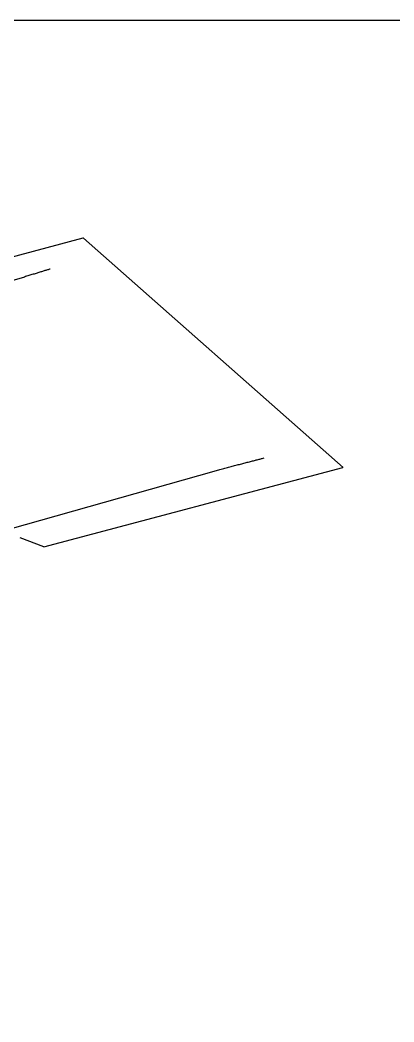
# Model space of a CAD drawing. Header units: millimetres. Extents: x 29838256 to 30236675, y -914750 to -833241.
# Drawn here: x 29974358 to 29975048, y -837978 to -836130 of the extents above; entities that cross this region are included whole.
import ezdxf

# ---------------------------------------------------------------- set-up
doc = ezdxf.new("R2010")
doc.units = ezdxf.units.MM
doc.header["$LTSCALE"] = 600
doc.header["$MEASUREMENT"] = 0
doc.layers.add('e-plan', color=9, linetype='CONTINUOUS')
doc.layers.add('e-text-box', color=7, linetype='CONTINUOUS')

msp = doc.modelspace()

# ---------------------------------------------------------------- linework, layer by layer
at = {"layer": 'e-plan', "extrusion": (0, -0.866025, 0.5)}
for p, q in [((29973923.5, -836678.5, 38638.9), (29974474.6, -836532.3, 38892.1)), ((29974474.9, -836532.6, 38891.7), (29974953.9, -836955.2, 38159.7)), ((29974402, -837101.6, 37906.1), (29974953.1, -836955.4, 38159.3)), ((29974339.6, -837068.8, 37962.9), (29974715.7, -836962.2, 38147.5)), ((29974402, -837101.6, 37906.1), (29974358, -837085.1, 37934.8))]:
    msp.add_line(p, q, dxfattribs=at)
at = {"layer": 'e-plan', "extrusion": (-1.66533e-16, -0.866025, 0.5)}
msp.add_ellipse((29974459.3, -836537.1, 38883.9), major_axis=(4, 8.8, 15.3), ratio=0.992398, start_param=5.454021, end_param=5.485697, dxfattribs=at)
at = {"layer": 'e-plan'}
for points, knots in [([(29974413.7, -836589.6, 38792.9), (29974412, -836590.1, 38792), (29974410.2, -836590.6, 38791.1), (29974406.5, -836591.7, 38789.2), (29974404.5, -836592.3, 38788.2), (29974400.4, -836593.6, 38786.1), (29974398.3, -836594.2, 38784.9), (29974393.9, -836595.6, 38782.6), (29974391.6, -836596.3, 38781.3), (29974386.9, -836597.8, 38778.8), (29974384.4, -836598.5, 38777.4), (29974379.4, -836600.1, 38774.7), (29974376.8, -836600.9, 38773.3), (29974371.5, -836602.5, 38770.5), (29974368.8, -836603.4, 38769), (29974363.4, -836605.1, 38766.1), (29974360.6, -836605.9, 38764.6), (29974354.9, -836607.7, 38761.6), (29974352, -836608.5, 38760.1), (29974346.2, -836610.3, 38757.1), (29974343.2, -836611.2, 38755.6), (29974337.3, -836612.9, 38752.6), (29974334.3, -836613.8, 38751.1), (29974328.9, -836615.3, 38748.4), (29974326.5, -836616, 38747.2), (29974324.1, -836616.7, 38746)], [0, 0, 0, 0, 9.306747, 9.306747, 18.730394, 18.730394, 28.372136, 28.372136, 38.19448, 38.19448, 48.16608, 48.16608, 58.258898, 58.258898, 68.447901, 68.447901, 78.711038, 78.711038, 89.029313, 89.029313, 99.386785, 99.386785, 109.77035, 109.77035, 118.081779, 118.081779, 118.081779, 118.081779]), ([(29974715.7, -836962.2, 38147.5), (29974718.6, -836961.4, 38148.9), (29974721.5, -836960.6, 38150.4), (29974727.5, -836958.9, 38153.2), (29974730.5, -836958.1, 38154.7), (29974736.6, -836956.5, 38157.5), (29974739.6, -836955.6, 38158.9), (29974745.6, -836954, 38161.7), (29974748.6, -836953.3, 38163.1), (29974754.5, -836951.7, 38165.7), (29974757.4, -836950.9, 38167.1), (29974763.2, -836949.5, 38169.6), (29974766, -836948.7, 38170.9), (29974771.6, -836947.3, 38173.4), (29974774.3, -836946.6, 38174.6), (29974779.6, -836945.2, 38176.9), (29974782.2, -836944.6, 38178.1), (29974787.2, -836943.3, 38180.3), (29974789.6, -836942.7, 38181.4), (29974794.3, -836941.5, 38183.5), (29974796.5, -836940.9, 38184.5), (29974800.8, -836939.7, 38186.5), (29974802.8, -836939.2, 38187.4), (29974805.9, -836938.3, 38188.9), (29974807.1, -836938, 38189.5), (29974808.2, -836937.7, 38190)], [0, 0, 0, 0, 10.006843, 10.006843, 20.411888, 20.411888, 30.808969, 30.808969, 41.189034, 41.189034, 51.540833, 51.540833, 61.850518, 61.850518, 72.101109, 72.101109, 82.2722, 82.2722, 92.339848, 92.339848, 102.276466, 102.276466, 112.050503, 112.050503, 118.080457, 118.080457, 118.080457, 118.080457])]:
    msp.add_open_spline(points, degree=3, knots=knots, dxfattribs=at)
at = {"layer": 'e-text-box', "elevation": 0}
msp.add_lwpolyline([(29951323.3, -836130.4), (29979851.8, -836130.4), (29979851.8, -875275.1), (29951323.3, -875275.1)], close=True, dxfattribs=at)

doc.saveas('drawing.dxf')
